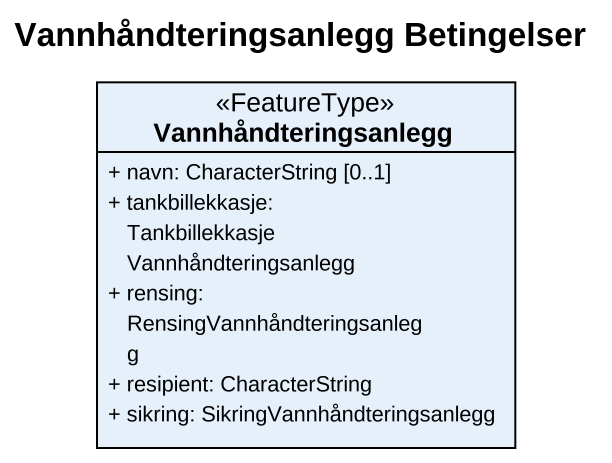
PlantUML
@startuml
title Vannhåndteringsanlegg Betingelser
hide circle
hide empty members
skinparam classAttributeIconSize 0
class Vannhåndteringsanlegg <<FeatureType>> {
  + navn: CharacterString [0..1]
  + tankbillekkasje: TankbillekkasjeVannhåndteringsanlegg
  + rensing: RensingVannhåndteringsanlegg
  + resipient: CharacterString
  + sikring: SikringVannhåndteringsanlegg
}
@enduml
